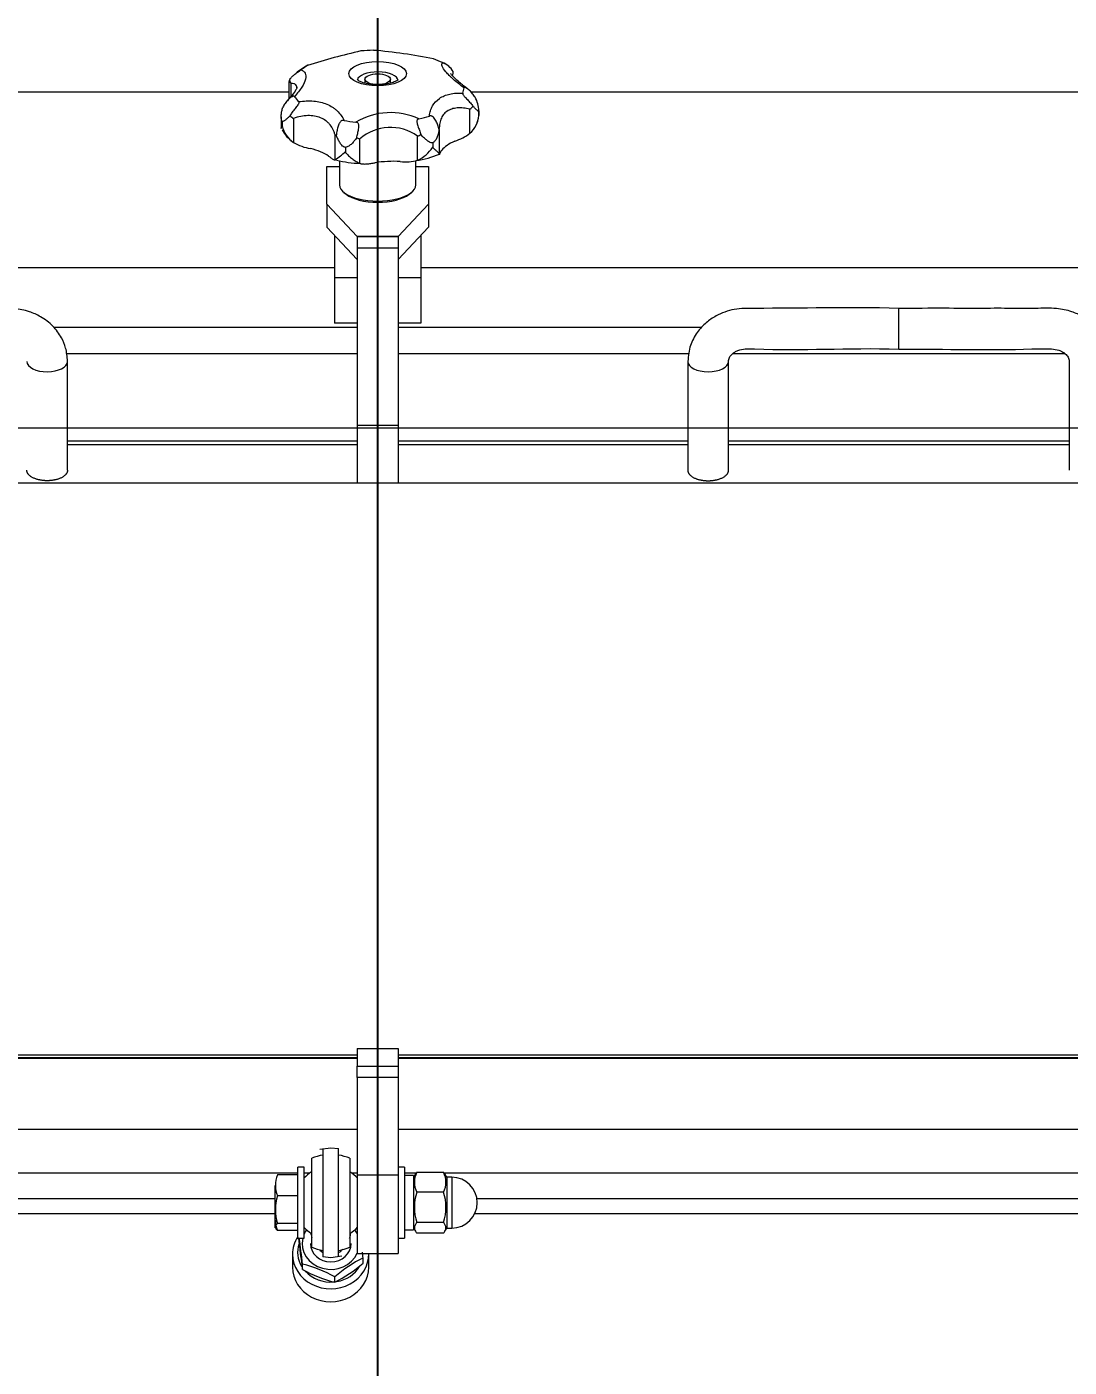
# Model space of a CAD drawing. Extents: x -681219 to -550379, y -242630 to -158199.
# Drawn here: x -589207 to -588797, y -221861 to -221334 of the extents above; entities that cross this region are included whole.
import ezdxf
from ezdxf.lldxf.tags import DXFTag

# ---------------------------------------------------------------- set-up
doc = ezdxf.new("R2010")
doc.units = 0
doc.header["$LTSCALE"] = 1000
doc.layers.get('0').update_dxf_attribs({"linetype": 'CONTINUOUS'})
doc.layers.get('Defpoints').update_dxf_attribs({"linetype": 'CONTINUOUS'})
doc.layers.add('center', color=253, linetype='CENTER2')
doc.layers.add('DIM', color=7, linetype='CONTINUOUS', lineweight=18)
doc.layers.add('famsun', color=7, linetype='CONTINUOUS', lineweight=0)
doc.styles.add('ISOCP', font='isocp.shx', dxfattribs={"bigfont": 'gbcbig.shx'})
tags = doc.linetypes.add('CENTER2', pattern=[28.575, 19.05, -3.175, 3.175, -3.175]).pattern_tags.tags
tags[10:11] = [DXFTag(74, 4), DXFTag(75, 0), DXFTag(340, '0'), DXFTag(46, 0.0), DXFTag(50, 0.0), DXFTag(44, 0.0), DXFTag(45, 0.0)]
tags[8:9] = [DXFTag(74, 4), DXFTag(75, 0), DXFTag(340, '0'), DXFTag(46, 0.0), DXFTag(50, 0.0), DXFTag(44, 0.0), DXFTag(45, 0.0)]
tags[6:7] = [DXFTag(74, 4), DXFTag(75, 0), DXFTag(340, '0'), DXFTag(46, 0.0), DXFTag(50, 0.0), DXFTag(44, 0.0), DXFTag(45, 0.0)]
tags[4:5] = [DXFTag(74, 4), DXFTag(75, 0), DXFTag(340, '0'), DXFTag(46, 0.0), DXFTag(50, 0.0), DXFTag(44, 0.0), DXFTag(45, 0.0)]
doc.dimstyles.new('STD2', dxfattribs={"dimscale": 40, "dimtxt": 2.5, "dimasz": 2.5, "dimexe": 1, "dimexo": 0.7, "dimgap": 0.7, "dimtad": 1, "dimdec": 0, "dimdsep": 46, "dimtxsty": 'ISOCP', "dimcen": 2.5, "dimadec": 1, "dimazin": 2, "dimtfac": 1, "dimtdec": 0, "dimtmove": 0, "dimatfit": 3, "dimfxl": 0, "dimarcsym": 0})

# ---------------------------------------------------------------- blocks, each defined once
blk = doc.blocks.new('CYPZ04001A0001XY_A_CYPZ1000_V_1')
at = {"color": 0, "linetype": 'ByBlock', "lineweight": -2}
for p, q in [((16.84, -438.8), (16.84, -440.91)), ((3.5, -444.72), (3.5, -449.79)), ((5.73, -446.29), (5.73, -448.4)), ((29.56, -443.78), (29.56, -445.89)), ((33.5, -449.79), (33.5, -444.72)), ((-8, -481.02), (-8, -450.08)), ((8, -450.08), (-8, -450.08)), ((8, -481.02), (8, -450.08)), ((10.95, -487.54), (10.95, -452.62)), ((18.45, -448.58), (14.15, -449.19)), ((21.54, -448.9), (18.45, -448.58)), ((25.95, -452.62), (25.95, -487.54)), ((-25.93, -458.13), (-15.38, -458.13)), ((-10.55, -484.08), (-10.55, -456.08)), ((-8.05, -456.08), (-10.55, -456.08)), ((-8.05, -484.08), (-8.05, -456.08)), ((28.95, -456.08), (28.95, -484.08)), ((31.45, -456.08), (28.95, -456.08)), ((31.45, -456.08), (31.45, -484.08)), ((-29.15, -480.08), (-29.15, -460.08)), ((-27.15, -460.08), (-29.15, -460.08)), ((-26.47, -458.9), (-27.15, -460.08)), ((-27.15, -480.08), (-27.15, -460.08)), ((-25.93, -462.3), (-15.38, -462.3)), ((-14.15, -460.08), (-14.84, -458.9)), ((-14.15, -480.78), (-14.15, -459.38)), ((-10.55, -459.38), (-14.15, -459.38)), ((-8, -463.08), (-8.05, -463.08)), ((28.95, -460.38), (28.95, -479.78)), ((31.45, -459.15), (39.36, -459.15)), ((31.45, -461.85), (39.36, -461.85)), ((40.25, -460.22), (40.25, -476.9)), ((-38.2, -465.82), (-367.7, -465.82)), ((369.74, -465.82), (40.25, -465.82)), ((-367.7, -471.59), (-39.04, -471.59)), ((-25.93, -474.25), (-15.38, -474.25)), ((31.45, -472.78), (39.36, -472.78)), ((40.25, -471.59), (368.91, -471.59)), ((-8.05, -477.08), (-8, -477.08)), ((-376.5, -481.72), (-26.1, -481.72)), ((-29.15, -480.08), (-27.15, -480.08)), ((-27.15, -480.08), (-26.47, -481.26)), ((-25.93, -482.02), (-15.38, -482.02)), ((-15.21, -481.72), (-10.55, -481.72)), ((-14.84, -481.26), (-14.15, -480.08)), ((-14.15, -480.78), (-10.55, -480.78)), ((-10.55, -484.08), (-8.05, -484.08)), ((-8.05, -481.72), (-8, -481.72)), ((8, -481.02), (-8, -481.02)), ((-8, -519.3), (-8, -481.02)), ((8, -519.3), (8, -481.02)), ((8, -481.72), (10.16, -481.72)), ((26.73, -481.72), (28.95, -481.72)), ((28.95, -484.08), (31.45, -484.08)), ((31.45, -481.01), (39.36, -481.01)), ((31.45, -481.72), (381.84, -481.72)), ((15.35, -491.26), (18.45, -491.58)), ((18.45, -491.58), (22.74, -490.96)), ((-400, -498.9), (-8, -498.9)), ((8, -498.9), (400, -498.9)), ((-8, -523.79), (-8, -519.3)), ((-8, -519.3), (8, -519.3)), ((8, -519.3), (8, -523.79)), ((-8, -526.97), (-347.35, -526.97)), ((-347.35, -527.1), (-8, -527.1)), ((-8, -530.78), (-8, -523.79)), ((8, -523.79), (-8, -523.79)), ((8, -530.78), (8, -523.79)), ((400, -526.97), (8, -526.97)), ((8, -527.1), (400, -527.1)), ((-347.35, -528.07), (-8, -528.07)), ((8, -530.78), (-8, -530.78)), ((8, -528.07), (400, -528.07)), ((478, -753.26), (-478, -753.26)), ((-8, -776.03), (-8, -753.26)), ((8, -776.03), (8, -753.26)), ((-272, -801.1), (-272, -758.25)), ((-138, -758.25), (-138, -801.1)), ((-122, -801.1), (-122, -758.25)), ((122, -758.25), (122, -801.1)), ((-272, -768.3), (-138, -768.3)), ((-272, -769.72), (-138, -769.72)), ((-122, -768.3), (-8, -768.3)), ((-122, -769.72), (-8, -769.72)), ((8, -768.3), (122, -768.3)), ((8, -769.72), (122, -769.72)), ((-8, -845.73), (-8, -776.03)), ((8, -776.03), (-8, -776.03)), ((8, -845.73), (8, -776.03)), ((-270.44, -804.08), (-139.62, -804.08)), ((-205, -805.95), (-205, -821.95)), ((-122.5, -804.08), (-8, -804.08)), ((8, -804.08), (122.42, -804.08)), ((-127.48, -814.38), (-8, -814.38)), ((-17, -834.01), (-17, -816.11)), ((-17, -816.11), (-8, -816.11)), ((8, -814.38), (127.36, -814.38)), ((8, -816.11), (17, -816.11)), ((17, -834.01), (17, -816.11)), ((-391, -837.84), (-17, -837.84)), ((-17, -850.66), (-17, -834.01)), ((-17, -834.01), (-8, -834.01)), ((8, -834.01), (17, -834.01)), ((17, -850.66), (17, -834.01)), ((17, -837.84), (391, -837.84)), ((-20, -853.83), (-8, -841.15)), ((8, -841.15), (20, -853.83)), ((-8, -850.22), (-8, -845.73)), ((8, -845.73), (-8, -845.73)), ((8, -850.22), (8, -845.73)), ((-20, -862.9), (-8, -850.22)), ((-20, -862.9), (-20, -853.83)), ((-8, -850.22), (8, -850.22)), ((8, -850.22), (-8, -850.22)), ((8, -850.22), (20, -862.9)), ((20, -862.9), (20, -853.83)), ((-20, -877.69), (-20, -862.9)), ((20, -862.9), (20, -877.69)), ((-12.38, -866.84), (-13.27, -867.55)), ((13.27, -867.55), (12.38, -866.84)), ((-15, -870.51), (-15, -879.97)), ((15, -880.04), (15, -870.51)), ((-15, -877.69), (-20, -877.69)), ((-15.73, -880.22), (-15.73, -889.71)), ((6.89, -878.93), (5.41, -878.82)), ((7.09, -888.52), (7.09, -879.04)), ((20, -877.69), (15, -877.69)), ((16.68, -880.42), (16.68, -889.9)), ((-24.26, -882.42), (-24.26, -892.06)), ((-21.73, -887.13), (-21.73, -885.32)), ((-21.73, -885.32), (-21.73, -885.32)), ((12.71, -883.48), (12.7, -883.48)), ((12.76, -885.3), (12.7, -885.29)), ((12.7, -885.29), (12.71, -885.29)), ((12.71, -885.29), (12.71, -883.48)), ((-36.3, -890.81), (-36.3, -900.3)), ((-21.68, -887.12), (-21.73, -887.13)), ((-21.73, -887.13), (-21.73, -887.13)), ((33.1, -896.7), (33.1, -887.23)), ((37.58, -893.71), (37.57, -893.71)), ((37.57, -895.53), (37.58, -895.53)), ((37.6, -895.55), (37.57, -895.53)), ((37.58, -895.53), (37.58, -893.71)), ((37.94, -897.36), (37.94, -892.75)), ((-39.81, -897.99), (-39.81, -899.9)), ((-39.8, -899.65), (-39.8, -897.84)), ((-39.8, -899.66), (-39.8, -899.65)), ((-373.1, -907), (-36.66, -907)), ((34.18, -910.4), (34.18, -905.15)), ((34.9, -910.88), (34.9, -904.23)), ((34.9, -907), (371.34, -907)), ((-5, -910.54), (-5, -912.09)), ((5, -912.09), (5, -910.58)), ((-26.8, -917.96), (-25.43, -918.59))]:
    blk.add_line(p, q, dxfattribs=at)
for centre, radius, start, end in [((45, -492.58), 60.71, 117.6373, 130.3183), ((-22.44, -394.62), 60.71, 297.6379, 310.3188), ((3.08, -492.69), 55.62, 61.5633, 75.6708), ((43.33, -392), 55.62, 241.5628, 255.6702), ((-314.32, -494.26), 347.57, 6.2767, 8.3501), ((366.89, -408.94), 339.34, 186.2516, 187.9974), ((343.05, -411.45), 339.34, 186.2516, 186.632), ((18.45, -470.08), 19, 99.3902, 113.2496), ((21.73, -459.77), 11.28, 124.4482, 134.6122), ((15.16, -459.77), 11.28, 46.478, 55.5509), ((18.45, -470.08), 19, 66.7504, 80.6098), ((18.45, -470.1), 14.31, 121.8117, 137.3856), ((21.73, -459.77), 11.28, 161.2085, 172.9179), ((15.16, -459.77), 11.28, 7.0639, 17.2907), ((18.45, -470.1), 14.31, 42.5741, 58.1872), ((-29.15, -470.08), 10, 90, 270), ((-7.22, -468.28), 19.64, 162.2945, 197.707), ((-34.09, -468.28), 19.64, 342.293, 17.7056), ((29.42, -463.43), 10.83, 0.8716, 23.2925), ((22.7, -467.31), 17.54, 341.8378, 18.1637), ((-18.25, -478.14), 8.61, 153.1457, 206.8521), ((-23.06, -478.14), 8.61, 333.148, 26.8542), ((29.42, -477.06), 10.83, 0.8716, 23.2925), ((18.45, -470.06), 14.31, 222.5741, 238.1872), ((18.45, -470.06), 14.31, 301.8117, 317.3856), ((29.25, -476.69), 11, 336.8846, 358.9513), ((18.45, -470.08), 19, 246.7504, 260.6098), ((18.45, -470.08), 19, 279.3902, 293.2496), ((-9.48, -917.68), 38.05, 98.6603, 112.887), ((-8.64, -894.55), 15.99, 116.3175, 144.6448), ((-11.17, -895.87), 16.3, 81.949, 106.2499), ((4.56, -928.51), 49.63, 76.4847, 87.3105), ((40.23, -914.54), 41.46, 124.6066, 131.4934), ((-30.89, -879.8), 7.17, 322.6075, 338.0984), ((22.84, -905.05), 20.57, 60.0611, 80.0637), ((-29.67, -898.5), 10.15, 130.7815, 176.1227), ((-23.25, -908.6), 22.06, 108.8756, 126.2599), ((48.67, -1027.8), 152.37, 115.0021, 115.5435), ((-5.06, -874.89), 18.26, 234.2294, 311.7144), ((34.32, -826.16), 68.05, 246.4187, 247.4647), ((15.73, -888.81), 1.45, 291.2526, 311.3206), ((26.82, -896.34), 11.07, 13.7287, 55.4367), ((25.34, -898.85), 13.98, 28.5412, 54.5186), ((-37.8, -896.06), 1.66, 142.3921, 177.1572), ((-5.06, -872.42), 26.54, 245.0577, 300.8683), ((-32.37, -901.4), 7.64, 166.6045, 166.8038), ((-27.33, -899.12), 12.49, 182.4352, 207.9299), ((-25.11, -913.38), 17.22, 130.5401, 135.9911), ((19.27, -916.64), 24.27, 51.3398, 55.2473), ((27.29, -913.76), 7.68, 15.1231, 26.008), ((-23.29, -915.23), 6.43, 166.1594, 178.7564), ((-22.93, -911.24), 7.81, 209.5964, 250.7822), ((-50.88, -669.84), 259.8, 282.7742, 287.582), ((22.09, -909.35), 9.83, 301.9838, 304.0678), ((12.79, -890.88), 30.48, 298.8395, 309.5285), ((12.79, -890.88), 30.48, 310.8459, 312.1528), ((16.3, -737.19), 186.84, 258.1756, 265.5135)]:
    blk.add_arc(centre, radius, start, end, dxfattribs=at)
for centre, major_axis, ratio, start_param, end_param in [((18.5, -444.72), (15, 0), 0.906308, 0, 3.141593), ((18.5, -449.79), (15, 0), 0.906308, 0, 3.162725), ((18.5, -450.64), (-13, 0), 0.906308, 4.90048, 5.780181), ((18.45, -454.02), (-11.25, 0), 0.906308, 2.938202, 5.902623), ((18.5, -450.64), (-13, 0), 0.906308, 3.837637, 4.808718), ((18.45, -454.02), (-8, 0), 0.906308, 3.141593, 6.283185), ((18.5, -450.64), (-13, 0), 0.906308, 2.864044, 3.642166), ((18.5, -449.79), (15, 0), 0.906308, 5.753584, 6.283185), ((18.45, -454.02), (-11.25, 0), 0.906308, 0.380562, 0.559461), ((18.45, -454.02), (-11.25, 0), 0.906308, 2.582131, 2.774385), ((-130, -801.1), (8, 0), 0.515404, 0, 3.14115), ((-130, -801.1), (8, 0), 0.515404, 6.282452, 6.283185), ((130, -801.1), (-8, 0), 0.515404, 3.157699, 6.283185), ((130, -801.1), (-8, 0), 0.515404, 0, 0.000898), ((0, -870.51), (15, 0), 0.422618, 0, 3.141593), ((0, -869.6), (14, 0), 0.422618, 0.485112, 2.65648), ((-6.38, -871.14), (-20.48, 0), 0.422618, 1.448124, 1.937208), ((-44.72, -881.54), (20.48, 0), 0.422618, 5.487314, 5.976398), ((36.76, -877.33), (-20.48, 0), 0.422618, 0.550526, 1.03961), ((0, -909.11), (-34, 0), 0.422618, -1.072531, -0.927725), ((0, -909.11), (34, 0), 0.422618, 1.171463, 1.31627), ((0, -909.11), (-34, 0), 0.422618, 6.108252, 6.253059), ((0, -909.11), (34, 0), 0.422618, 0.273865, 0.418672), ((0, -911.59), (-8, 0), 0.422618, 6.279753, 6.283185), ((0, -911.59), (-8, 0), 0.422618, 0, 3.082061), ((0, -909.11), (34, 0), 0.422618, -0.623732, -0.478926), ((0, -909.11), (-34, 0), 0.422618, 0.722664, 0.867471), ((0, -909.11), (34, 0), 0.422618, 4.761855, 4.906662)]:
    blk.add_ellipse(centre, major_axis=major_axis, ratio=ratio, start_param=start_param, end_param=end_param, dxfattribs=at)
for centre, major_axis in [((0, -914.29), (-11.37, 0)), ((0, -912.09), (5, 0))]:
    blk.add_ellipse(centre, major_axis=major_axis, ratio=0.422618, dxfattribs=at)
for points, knots in [([(15.35, -448.8), (15.35, -448.8), (15.35, -448.82), (15.35, -449.01), (15.34, -449.71), (15.35, -450.83), (15.34, -452.83), (15.35, -456.22), (15.35, -460.54), (15.35, -464.33), (15.35, -467.29), (15.35, -470.31), (15.35, -472.83), (15.35, -474.8), (15.35, -476.26), (15.35, -477.45), (15.35, -478.38), (15.35, -479.07), (15.35, -479.75), (15.35, -480.64), (15.35, -481.71), (15.35, -482.95), (15.35, -484.51), (15.35, -486.28), (15.35, -488.08), (15.35, -489.52), (15.35, -490.92), (15.35, -491.35), (15.35, -491.35), (15.35, -491.35)], [0.0575324, 0.0575324, 0.0575324, 0.0575324, 0.0625689, 0.0928744, 0.1250987, 0.1564034, 0.1876285, 0.2500012, 0.312374, 0.3436389, 0.3749038, 0.4061687, 0.4374336, 0.4530759, 0.4687181, 0.4843604, 0.4921828, 0.5000052, 0.5078275, 0.5156499, 0.5312922, 0.5469345, 0.5625767, 0.5938416, 0.6251065, 0.6563714, 0.6876364, 0.7500091, 0.7501661, 0.7501661, 0.7501661, 0.7501661]), ([(21.55, -491.35), (21.55, -491.35), (21.55, -491.36), (21.55, -490.92), (21.55, -489.52), (21.55, -488.08), (21.55, -486.28), (21.55, -484.51), (21.55, -482.95), (21.55, -481.71), (21.55, -480.64), (21.55, -479.75), (21.55, -479.07), (21.55, -478.38), (21.55, -477.45), (21.55, -476.26), (21.55, -474.8), (21.55, -472.83), (21.55, -470.31), (21.55, -467.29), (21.55, -464.33), (21.55, -460.54), (21.55, -456.22), (21.55, -452.83), (21.54, -450.83), (21.55, -449.71), (21.54, -449.01), (21.55, -448.82), (21.55, -448.8), (21.55, -448.8)], [0.2496729, 0.2496729, 0.2496729, 0.2496729, 0.2500012, 0.312374, 0.3436389, 0.3749038, 0.4061687, 0.4374336, 0.4530759, 0.4687181, 0.4843604, 0.4921828, 0.5000052, 0.5078275, 0.5156499, 0.5312922, 0.5469345, 0.5625767, 0.5938416, 0.6251065, 0.6563714, 0.6876364, 0.7500091, 0.8123818, 0.8436063, 0.8749117, 0.9071354, 0.9374414, 0.9423316, 0.9423316, 0.9423316, 0.9423316]), ([(-25.93, -458.13), (-26.21, -458.47), (-26.45, -458.82), (-26.78, -459.52), (-26.87, -459.87), (-26.87, -460.4), (-26.84, -460.57), (-26.76, -460.93), (-26.69, -461.1), (-26.45, -461.63), (-26.21, -461.97), (-25.93, -462.3)], [0, 0, 0, 0, 0.25, 0.25, 0.5, 0.5, 0.625, 0.625, 0.75, 0.75, 1, 1, 1, 1]), ([(-15.38, -462.3), (-15.1, -461.97), (-14.86, -461.63), (-14.62, -461.1), (-14.55, -460.93), (-14.47, -460.57), (-14.44, -460.4), (-14.44, -459.87), (-14.53, -459.52), (-14.86, -458.82), (-15.1, -458.47), (-15.38, -458.13)], [0, 0, 0, 0, 0.25, 0.25, 0.375, 0.375, 0.5, 0.5, 0.75, 0.75, 1, 1, 1, 1]), ([(39.36, -461.85), (39.63, -461.63), (39.85, -461.4), (40.16, -460.96), (40.24, -460.73), (40.25, -460.38), (40.22, -460.27), (40.14, -460.04), (40.08, -459.93), (39.85, -459.59), (39.63, -459.37), (39.36, -459.15)], [0, 0, 0, 0, 0.25, 0.25, 0.5, 0.5, 0.625, 0.625, 0.75, 0.75, 1, 1, 1, 1]), ([(-288, -801.1), (-287.86, -803.03), (-287.6, -806.01), (-285.59, -810.83), (-282.35, -815.2), (-277.94, -818.58), (-272.72, -820.93), (-266.34, -822.17), (-258.4, -821.84), (-248.8, -821.97), (-236.87, -821.94), (-221.79, -821.96), (-211.55, -821.95), (-205, -821.95)], [0, 0, 0, 0, 0.05897, 0.106737, 0.168811, 0.235521, 0.287182, 0.350865, 0.4375, 0.53562, 0.652193, 0.813277, 1, 1, 1, 1]), ([(-205, -805.95), (-224.16, -805.94), (-242.37, -805.31), (-263.42, -806.19), (-267.53, -805.72), (-269.36, -804.9), (-270.67, -804), (-271.78, -802.62), (-271.93, -801.69), (-272, -801.1)], [0, 0, 0, 0, 0.72083, 0.828417, 0.869722, 0.889579, 0.91804, 0.954855, 1, 1, 1, 1]), ([(-138, -801.1), (-138.05, -801.62), (-138.17, -802.33), (-138.82, -803.37), (-139.82, -804.37), (-141.06, -805.14), (-143.69, -806.19), (-165.88, -805.07), (-184.21, -806.51), (-205, -805.95)], [0, 0, 0, 0, 0.044403, 0.068245, 0.093833, 0.112607, 0.135624, 0.215994, 1, 1, 1, 1]), ([(-205, -821.95), (-184.23, -822.46), (-164.78, -821.83), (-140.31, -821.98), (-133.8, -819.6), (-128.96, -816.29), (-125.4, -812.44), (-122.6, -807.16), (-122.2, -803.41), (-122, -801.1)], [0, 0, 0, 0, 0.593126, 0.677846, 0.758027, 0.807902, 0.864813, 0.928873, 1, 1, 1, 1]), ([(122, -801.1), (122.14, -803.03), (122.4, -806.01), (124.41, -810.83), (127.65, -815.2), (132.06, -818.58), (137.28, -820.93), (143.66, -822.17), (151.6, -821.84), (161.2, -821.97), (173.13, -821.94), (188.21, -821.96), (198.45, -821.95), (205, -821.95)], [0, 0, 0, 0, 0.05897, 0.106737, 0.168811, 0.235521, 0.287182, 0.350865, 0.4375, 0.53562, 0.652193, 0.813277, 1, 1, 1, 1]), ([(7.09, -879.04), (6.69, -878.89), (6.25, -878.8), (5.31, -878.72), (4.81, -878.73), (3.76, -878.81), (3.22, -878.87), (2.11, -879.04), (1.54, -879.13), (0.96, -879.22)], [0, 0, 0, 0, 0.25, 0.25, 0.5, 0.5, 0.75, 0.75, 1, 1, 1, 1]), ([(12.7, -883.48), (12.7, -883.4), (12.67, -883.32), (12.58, -883.18), (12.53, -883.11), (12.37, -882.92), (12.25, -882.8), (11.9, -882.43), (11.66, -882.2), (10.94, -881.53), (10.45, -881.12), (9.71, -880.55), (9.46, -880.38), (8.97, -880.04), (8.72, -879.88), (8, -879.45), (7.53, -879.21), (7.09, -879.04)], [0, 0, 0, 0, 0.03125, 0.03125, 0.0625, 0.0625, 0.125, 0.125, 0.25, 0.25, 0.5, 0.5, 0.625, 0.625, 0.75, 0.75, 1, 1, 1, 1]), ([(19.3, -881.85), (18.98, -881.63), (18.69, -881.42), (18.28, -881.12), (18.15, -881.02), (17.9, -880.84), (17.78, -880.76), (17.44, -880.54), (17.25, -880.43), (16.92, -880.33), (16.79, -880.34), (16.68, -880.42)], [0, 0, 0, 0, 0.25, 0.25, 0.375, 0.375, 0.5, 0.5, 0.75, 0.75, 1, 1, 1, 1]), ([(-21.73, -885.32), (-21.73, -885.24), (-21.77, -885.18), (-21.84, -885.07), (-21.88, -885.02), (-22.01, -884.88), (-22.1, -884.8), (-22.37, -884.56), (-22.55, -884.41), (-23.03, -883.99), (-23.32, -883.74), (-23.67, -883.4), (-23.78, -883.29), (-23.96, -883.09), (-24.04, -883), (-24.22, -882.75), (-24.28, -882.62), (-24.26, -882.54)], [0, 0, 0, 0, 0.03125, 0.03125, 0.0625, 0.0625, 0.125, 0.125, 0.25, 0.25, 0.5, 0.5, 0.625, 0.625, 0.75, 0.75, 1, 1, 1, 1]), ([(8.24, -889.01), (8.54, -888.6), (8.85, -888.21), (9.51, -887.45), (9.85, -887.07), (10.39, -886.56), (10.57, -886.39), (10.96, -886.07), (11.15, -885.92), (11.56, -885.66), (11.77, -885.54), (12.22, -885.36), (12.46, -885.3), (12.7, -885.29)], [0, 0, 0, 0, 0.25, 0.25, 0.5, 0.5, 0.625, 0.625, 0.75, 0.75, 0.875, 0.875, 1, 1, 1, 1]), ([(12.76, -885.3), (13.02, -885.35), (13.25, -885.45), (13.69, -885.73), (13.89, -885.9), (14.26, -886.27), (14.42, -886.48), (14.73, -886.9), (14.88, -887.11), (15.28, -887.78), (15.51, -888.24), (15.92, -889.19), (16.1, -889.68), (16.25, -890.16)], [0, 0, 0, 0, 0.125, 0.125, 0.25, 0.25, 0.375, 0.375, 0.5, 0.5, 0.75, 0.75, 1, 1, 1, 1]), ([(-24.16, -892.25), (-24.1, -891.77), (-24, -891.29), (-23.76, -890.35), (-23.61, -889.87), (-23.33, -889.19), (-23.23, -888.96), (-23.01, -888.53), (-22.89, -888.31), (-22.62, -887.91), (-22.47, -887.72), (-22.13, -887.37), (-21.94, -887.23), (-21.73, -887.13)], [0, 0, 0, 0, 0.25, 0.25, 0.5, 0.5, 0.625, 0.625, 0.75, 0.75, 0.875, 0.875, 1, 1, 1, 1]), ([(-21.68, -887.12), (-21.45, -887.06), (-21.23, -887.07), (-20.78, -887.17), (-20.57, -887.26), (-20.16, -887.47), (-19.95, -887.6), (-19.57, -887.88), (-19.38, -888.03), (-18.82, -888.5), (-18.45, -888.84), (-17.73, -889.56), (-17.38, -889.93), (-17.03, -890.32)], [0, 0, 0, 0, 0.125, 0.125, 0.25, 0.25, 0.375, 0.375, 0.5, 0.5, 0.75, 0.75, 1, 1, 1, 1]), ([(-16.25, -896.49), (-16.11, -896.45), (-15.99, -896.41), (-15.76, -896.28), (-15.66, -896.2), (-15.52, -895.99), (-15.47, -895.87), (-15.42, -895.62), (-15.42, -895.48), (-15.44, -895.22), (-15.46, -895.08), (-15.51, -894.81), (-15.54, -894.67), (-15.65, -894.26), (-15.74, -893.98), (-15.92, -893.43), (-16.02, -893.15), (-16.22, -892.59), (-16.32, -892.31), (-16.62, -891.46), (-16.83, -890.89), (-17.03, -890.32)], [0, 0, 0, 0, 0.0625, 0.0625, 0.125, 0.125, 0.1875, 0.1875, 0.25, 0.25, 0.3125, 0.3125, 0.375, 0.375, 0.5, 0.5, 0.625, 0.625, 0.75, 0.75, 1, 1, 1, 1]), ([(8.24, -889.01), (8.1, -889.6), (7.96, -890.19), (7.72, -891.35), (7.6, -891.92), (7.47, -892.77), (7.44, -893.06), (7.4, -893.62), (7.39, -893.9), (7.46, -894.3), (7.49, -894.42), (7.6, -894.67), (7.67, -894.79), (7.87, -894.98), (8, -895.05), (8.27, -895.16), (8.41, -895.19), (8.56, -895.2)], [0, 0, 0, 0, 0.25, 0.25, 0.5, 0.5, 0.625, 0.625, 0.75, 0.75, 0.8125, 0.8125, 0.875, 0.875, 0.9375, 0.9375, 1, 1, 1, 1]), ([(13.22, -895.87), (13.36, -895.89), (13.51, -895.91), (13.81, -895.88), (13.95, -895.85), (14.24, -895.73), (14.37, -895.65), (14.6, -895.45), (14.7, -895.34), (14.88, -895.1), (14.96, -894.98), (15.11, -894.72), (15.17, -894.59), (15.35, -894.2), (15.46, -893.93), (15.64, -893.37), (15.72, -893.09), (15.86, -892.52), (15.93, -892.23), (16.1, -891.36), (16.19, -890.76), (16.25, -890.16)], [0, 0, 0, 0, 0.0625, 0.0625, 0.125, 0.125, 0.1875, 0.1875, 0.25, 0.25, 0.3125, 0.3125, 0.375, 0.375, 0.5, 0.5, 0.625, 0.625, 0.75, 0.75, 1, 1, 1, 1]), ([(16.68, -889.9), (16.78, -890.3), (16.89, -890.69), (17.15, -891.44), (17.3, -891.81), (17.81, -892.87), (18.21, -893.52), (18.93, -894.42), (19.19, -894.71), (19.75, -895.25), (20.05, -895.5), (20.99, -896.2), (21.69, -896.59), (23.21, -897.22), (24.01, -897.44), (25.27, -897.65), (25.7, -897.7), (26.58, -897.76), (27.04, -897.77), (28.41, -897.74), (29.34, -897.63), (31.21, -897.27), (32.15, -897.02), (33.1, -896.7)], [0, 0, 0, 0, 0.0625, 0.0625, 0.125, 0.125, 0.25, 0.25, 0.3125, 0.3125, 0.375, 0.375, 0.5, 0.5, 0.625, 0.625, 0.6875, 0.6875, 0.75, 0.75, 0.875, 0.875, 1, 1, 1, 1]), ([(-36.3, -900.3), (-35.42, -900.52), (-34.56, -900.68), (-33.3, -900.81), (-32.88, -900.84), (-32.07, -900.85), (-31.67, -900.83), (-30.52, -900.73), (-29.79, -900.59), (-28.77, -900.25), (-28.45, -900.12), (-27.83, -899.82), (-27.53, -899.64), (-26.7, -899.07), (-26.23, -898.62), (-25.63, -897.84), (-25.44, -897.57), (-25.12, -896.99), (-24.97, -896.68), (-24.6, -895.72), (-24.43, -895.03), (-24.27, -893.8), (-24.24, -893.27), (-24.24, -892.73)], [0, 0, 0, 0, 0.125, 0.125, 0.1875, 0.1875, 0.25, 0.25, 0.375, 0.375, 0.4375, 0.4375, 0.5, 0.5, 0.625, 0.625, 0.6875, 0.6875, 0.75, 0.75, 0.875, 0.875, 0.9622846, 0.9622846, 0.9622846, 0.9622846]), ([(-24.26, -892.06), (-24.26, -892.09), (-24.26, -892.11), (-24.23, -892.18), (-24.2, -892.21), (-24.16, -892.25)], [0.1923363, 0.1923363, 0.1923363, 0.1923363, 0.5, 0.5, 1, 1, 1, 1]), ([(-24.16, -892.25), (-24.02, -892.84), (-23.86, -893.42), (-23.47, -894.55), (-23.24, -895.1), (-22.83, -895.9), (-22.69, -896.16), (-22.36, -896.67), (-22.18, -896.91), (-21.86, -897.23), (-21.74, -897.33), (-21.49, -897.5), (-21.35, -897.57), (-21.06, -897.66), (-20.92, -897.68), (-20.64, -897.67), (-20.51, -897.65), (-20.39, -897.61)], [0, 0, 0, 0, 0.25, 0.25, 0.5, 0.5, 0.625, 0.625, 0.75, 0.75, 0.8125, 0.8125, 0.875, 0.875, 0.9375, 0.9375, 1, 1, 1, 1]), ([(31.06, -903.27), (30.05, -903.42), (29.05, -903.52), (27.08, -903.59), (26.1, -903.57), (23.3, -903.32), (21.57, -902.91), (19.19, -901.93), (18.46, -901.54), (17.43, -900.88), (17.1, -900.65), (16.47, -900.15), (16.17, -899.89), (14.76, -898.55), (13.87, -897.29), (13.22, -895.87)], [0, 0, 0, 0, 0.125, 0.125, 0.25, 0.25, 0.5, 0.5, 0.625, 0.625, 0.6875, 0.6875, 0.75, 0.75, 1, 1, 1, 1]), ([(34.43, -897.69), (34.74, -897.41), (35.04, -897.14), (35.62, -896.63), (35.9, -896.39), (36.29, -896.06), (36.42, -895.95), (36.67, -895.76), (36.79, -895.68), (37.03, -895.55), (37.15, -895.49), (37.37, -895.45), (37.48, -895.46), (37.57, -895.53)], [0, 0, 0, 0, 0.25, 0.25, 0.5, 0.5, 0.625, 0.625, 0.75, 0.75, 0.875, 0.875, 1, 1, 1, 1]), ([(37.6, -895.55), (37.69, -895.66), (37.75, -895.83), (37.86, -896.22), (37.89, -896.44), (37.93, -896.89), (37.94, -897.13), (37.94, -897.62), (37.93, -897.86), (37.87, -898.6), (37.8, -899.09), (37.59, -900.08), (37.46, -900.58), (37.3, -901.06)], [0, 0, 0, 0, 0.125, 0.125, 0.25, 0.25, 0.375, 0.375, 0.5, 0.5, 0.75, 0.75, 1, 1, 1, 1]), ([(37.94, -892.73), (37.94, -892.81), (37.93, -892.89), (37.89, -893.1), (37.85, -893.21), (37.77, -893.4), (37.73, -893.46), (37.68, -893.55), (37.66, -893.58), (37.64, -893.63), (37.63, -893.65), (37.61, -893.68), (37.6, -893.7), (37.6, -893.74)], [0.6559982, 0.6559982, 0.6559982, 0.6559982, 0.75, 0.75, 0.875, 0.875, 0.9375, 0.9375, 0.96875, 0.96875, 0.984375, 0.984375, 1, 1, 1, 1]), ([(-39.8, -899.63), (-39.77, -899.52), (-39.72, -899.48), (-39.61, -899.46), (-39.54, -899.49), (-39.39, -899.59), (-39.31, -899.66), (-39.13, -899.83), (-39.04, -899.92), (-38.74, -900.21), (-38.52, -900.43), (-38.04, -900.91), (-37.78, -901.16), (-37.49, -901.42)], [0, 0, 0, 0, 0.125, 0.125, 0.25, 0.25, 0.375, 0.375, 0.5, 0.5, 0.75, 0.75, 1, 1, 1, 1]), ([(-33.48, -906.61), (-33.45, -906.54), (-33.44, -906.47), (-33.45, -906.3), (-33.48, -906.2), (-33.59, -905.98), (-33.66, -905.87), (-33.83, -905.64), (-33.93, -905.53), (-34.13, -905.3), (-34.23, -905.19), (-34.44, -904.97), (-34.55, -904.86), (-34.87, -904.54), (-35.08, -904.33), (-35.49, -903.89), (-35.7, -903.67), (-36.09, -903.23), (-36.28, -903.01), (-36.83, -902.34), (-37.17, -901.88), (-37.49, -901.42)], [0, 0, 0, 0, 0.0625, 0.0625, 0.125, 0.125, 0.1875, 0.1875, 0.25, 0.25, 0.3125, 0.3125, 0.375, 0.375, 0.5, 0.5, 0.625, 0.625, 0.75, 0.75, 1, 1, 1, 1]), ([(-20.39, -897.61), (-20.46, -898.34), (-20.6, -899.04), (-21, -900.37), (-21.27, -901.01), (-22.25, -902.76), (-23.16, -903.75), (-24.9, -904.95), (-25.54, -905.29), (-26.9, -905.86), (-27.63, -906.09), (-29.16, -906.43), (-29.97, -906.54), (-31.25, -906.63), (-31.69, -906.65), (-32.58, -906.65), (-33.02, -906.63), (-33.48, -906.61)], [0, 0, 0, 0, 0.125, 0.125, 0.25, 0.25, 0.5, 0.5, 0.625, 0.625, 0.75, 0.75, 0.875, 0.875, 0.9375, 0.9375, 1, 1, 1, 1]), ([(34.43, -897.69), (34.12, -898.19), (33.79, -898.68), (33.09, -899.65), (32.72, -900.13), (32.15, -900.84), (31.96, -901.08), (31.58, -901.55), (31.4, -901.79), (31.16, -902.15), (31.08, -902.28), (30.96, -902.52), (30.92, -902.64), (30.88, -902.87), (30.89, -902.97), (30.95, -903.14), (31, -903.21), (31.06, -903.27)], [0, 0, 0, 0, 0.25, 0.25, 0.5, 0.5, 0.625, 0.625, 0.75, 0.75, 0.8125, 0.8125, 0.875, 0.875, 0.9375, 0.9375, 1, 1, 1, 1]), ([(32.73, -905.22), (32.77, -905.28), (32.83, -905.34), (32.97, -905.4), (33.06, -905.42), (33.27, -905.4), (33.39, -905.37), (33.63, -905.26), (33.75, -905.2), (33.99, -905.05), (34.11, -904.97), (34.35, -904.79), (34.46, -904.7), (34.79, -904.4), (35.01, -904.2), (35.42, -903.76), (35.62, -903.54), (36, -903.07), (36.18, -902.83), (36.7, -902.1), (37.02, -901.59), (37.3, -901.06)], [0, 0, 0, 0, 0.0625, 0.0625, 0.125, 0.125, 0.1875, 0.1875, 0.25, 0.25, 0.3125, 0.3125, 0.375, 0.375, 0.5, 0.5, 0.625, 0.625, 0.75, 0.75, 1, 1, 1, 1]), ([(-38.36, -904.97), (-38.05, -905.48), (-37.71, -905.95), (-36.98, -906.85), (-36.58, -907.28), (-35.95, -907.86), (-35.73, -908.05), (-35.28, -908.4), (-35.05, -908.55), (-34.71, -908.74), (-34.6, -908.79), (-34.39, -908.87), (-34.3, -908.9), (-34.14, -908.9), (-34.08, -908.88), (-34.01, -908.8), (-33.99, -908.74), (-33.98, -908.67)], [0, 0, 0, 0, 0.25, 0.25, 0.5, 0.5, 0.625, 0.625, 0.75, 0.75, 0.8125, 0.8125, 0.875, 0.875, 0.9375, 0.9375, 1, 1, 1, 1]), ([(30.17, -915.73), (29.98, -915.66), (29.79, -915.59), (29.46, -915.41), (29.3, -915.31), (28.89, -914.98), (28.67, -914.72), (28.37, -914.11), (28.28, -913.77), (28.24, -913), (28.28, -912.57), (28.62, -911.17), (29.11, -910.12), (30.21, -908.38), (30.64, -907.77), (31.61, -906.52), (32.15, -905.88), (32.73, -905.22)], [0, 0, 0, 0, 0.0625, 0.0625, 0.125, 0.125, 0.25, 0.25, 0.375, 0.375, 0.5, 0.5, 0.75, 0.75, 0.875, 0.875, 1, 1, 1, 1]), ([(31.77, -908.97), (31.78, -908.99), (31.75, -908.61), (32.47, -907.37), (33.76, -905.54), (35, -904.26), (35.49, -903.76)], [0.1181498, 0.1181498, 0.1181498, 0.1181498, 0.290711, 0.5349035, 0.8451847, 1, 1, 1, 1]), ([(-35.49, -908.25), (-35.36, -908.34), (-33.96, -909.34), (-31.73, -911.18), (-29.54, -913.21), (-28.78, -914.23), (-28.66, -914.4), (-28.66, -914.39)], [0, 0, 0, 0, 0.0224668, 0.2818123, 0.5145835, 0.7145087, 0.795614, 0.795614, 0.795614, 0.795614]), ([(-33.98, -908.67), (-32.42, -909.85), (-31.03, -910.97), (-29.52, -912.29), (-29.23, -912.55), (-28.67, -913.06), (-28.41, -913.32), (-27.66, -914.05), (-27.23, -914.52), (-26.1, -915.84), (-25.62, -916.59), (-25.28, -917.51), (-25.24, -917.78), (-25.27, -918.25), (-25.36, -918.45), (-25.5, -918.61)], [0, 0, 0, 0, 0.25, 0.25, 0.3125, 0.3125, 0.375, 0.375, 0.5, 0.5, 0.75, 0.75, 0.875, 0.875, 1, 1, 1, 1]), ([(-8.08, -911.99), (-8.06, -911.99), (-7.95, -911.78), (-6.92, -911.14), (-5.07, -910.48), (-2.43, -910), (0.75, -909.87), (3.82, -910.2), (6.2, -910.84), (7.63, -911.53), (8.07, -911.95), (8.08, -911.98), (8.08, -911.98)], [0.0888836, 0.0888836, 0.0888836, 0.0888836, 0.1586859, 0.2360703, 0.3203656, 0.4173024, 0.5231431, 0.6323789, 0.7278613, 0.8112763, 0.8850689, 0.9114357, 0.9114357, 0.9114357, 0.9114357]), ([(34.7, -911.76), (34.45, -912.15), (34.17, -912.51), (33.54, -913.21), (33.2, -913.54), (32.62, -914.02), (32.42, -914.18), (31.99, -914.49), (31.76, -914.65), (31.4, -914.89), (31.27, -914.97), (31.01, -915.13), (30.88, -915.22), (30.64, -915.39), (30.52, -915.46), (30.33, -915.61), (30.25, -915.67), (30.17, -915.73)], [0, 0, 0, 0, 0.25, 0.25, 0.5, 0.5, 0.625, 0.625, 0.75, 0.75, 0.8125, 0.8125, 0.875, 0.875, 0.9375, 0.9375, 1, 1, 1, 1]), ([(31.74, -908.69), (31.74, -908.83), (31.75, -908.97), (31.82, -909.42), (31.95, -909.68), (32.26, -909.99), (32.38, -910.08), (32.66, -910.23), (32.81, -910.29), (33.32, -910.41), (33.73, -910.43), (34.18, -910.4)], [0.5769264, 0.5769264, 0.5769264, 0.5769264, 0.625, 0.625, 0.75, 0.75, 0.8125, 0.8125, 0.875, 0.875, 1, 1, 1, 1]), ([(34.7, -911.76), (34.78, -911.56), (34.84, -911.37), (34.89, -911.08), (34.9, -910.98), (34.9, -910.88)], [0, 0, 0, 0, 0.25, 0.25, 0.3797908, 0.3797908, 0.3797908, 0.3797908])]:
    blk.add_open_spline(points, degree=3, knots=knots, dxfattribs=at)
for points, degree in [([(-25.93, -482.02), (-26.16, -481.75), (-26.35, -481.48), (-26.51, -481.2)], 3), ([(-14.8, -481.2), (-14.96, -481.48), (-15.15, -481.75), (-15.38, -482.02)], 3), ([(-21.68, -885.3), (-21.71, -885.31), (-21.73, -885.32)], 2), ([(12.76, -883.49), (12.73, -883.48), (12.71, -883.48)], 2), ([(12.71, -885.29), (12.73, -885.3), (12.76, -885.3)], 2), ([(-21.73, -887.13), (-21.71, -887.12), (-21.68, -887.12)], 2), ([(37.6, -893.74), (37.59, -893.73), (37.58, -893.71)], 2), ([(37.58, -895.53), (37.59, -895.54), (37.6, -895.55)], 2), ([(-39.8, -897.82), (-39.8, -897.83), (-39.8, -897.84)], 2), ([(-39.8, -899.65), (-39.8, -899.64), (-39.8, -899.63)], 2)]:
    blk.add_open_spline(points, degree=degree, dxfattribs=at)
for points in [[(-122, -758.25), (-122, -755.5), (-126, -754.13), (-130, -754.13), (-134, -754.13), (-138, -755.5), (-138, -758.25)], [(122, -758.25), (122, -755.5), (126, -754.13), (130, -754.13), (134, -754.13), (138, -755.5), (138, -758.25)]]:
    blk.add_rational_spline(points, [0.500000058244, 0.500113787488, 0.666780434739, 1, 0.666620666663, 0.499954003171, 0.500000009522], degree=3, knots=[0.2500853, 0.2500853, 0.2500853, 0.2500853, 0.5, 0.5, 0.5, 0.7500345, 0.7500345, 0.7500345, 0.7500345], dxfattribs=at)
at = {"layer": 'center', "ltscale": 17.201947}
blk.add_line((0, -1229.85), (0, 1227.88), dxfattribs=at)
blk = doc.blocks.new('*D184')
at = {"layer": 'Defpoints', "color": 0, "transparency": 16777216}
for p in [(-589068.72, -221128.83), (-589068.72, -221144.34), (-586468.72, -222160.5)]:
    blk.add_point(p, dxfattribs=at)
at = {"layer": 'DIM', "color": 0, "lineweight": -2, "transparency": 16777216}
for p, q in [((-589068.72, -221116.34), (-589068.72, -221088.83)), ((-586468.72, -222132.5), (-586468.72, -221088.83)), ((-586568.72, -221128.83), (-588968.72, -221128.83))]:
    blk.add_line(p, q, dxfattribs=at)
at = {"layer": 'DIM', "color": 0, "transparency": 16777216}
for points in [[(-588968.72, -221112.17), (-588968.72, -221145.5), (-589068.72, -221128.83)], [(-586568.72, -221112.17), (-586568.72, -221145.5), (-586468.72, -221128.83)]]:
    blk.add_solid(points, dxfattribs=at)
at = {"layer": 'DIM', "color": 0, "transparency": 16777216, "insert": (-587768.72, -221050.82), "char_height": 100, "attachment_point": 5, "style": 'ISOCP'}
blk.add_mtext('2600', dxfattribs=at)

msp = doc.modelspace()

# ---------------------------------------------------------------- linework, layer by layer
at = {"layer": 'DIM', "color": 2}
msp.add_lwpolyline([(-589218.721, -221491.6983), (-588518.721, -221491.6983), (-588518.721, -223041.6983), (-589218.721, -223041.6983)], close=True, dxfattribs=at)

# ---------------------------------------------------------------- block references
at = {"layer": 'famsun', "rotation": 180}
msp.add_blockref('CYPZ04001A0001XY_A_CYPZ1000_V_1', (-589068.721, -222266.6983), dxfattribs=at)

# ---------------------------------------------------------------- dimensions: what is measured, and where the dimension line sits
at = {"layer": 'DIM', "color": 2}
dim = msp.add_linear_dim(base=(-589068.721, -221128.8341), p1=(-586468.721, -222160.4961), p2=(-589068.721, -221144.3427), dimstyle='STD2', override={"dimtmove": 1}, dxfattribs=at)
dim.commit()
dim.dimension.update_dxf_attribs({"geometry": '*D184', "text_midpoint": (-587768.721, -221050.8242)})

doc.saveas('drawing.dxf')
